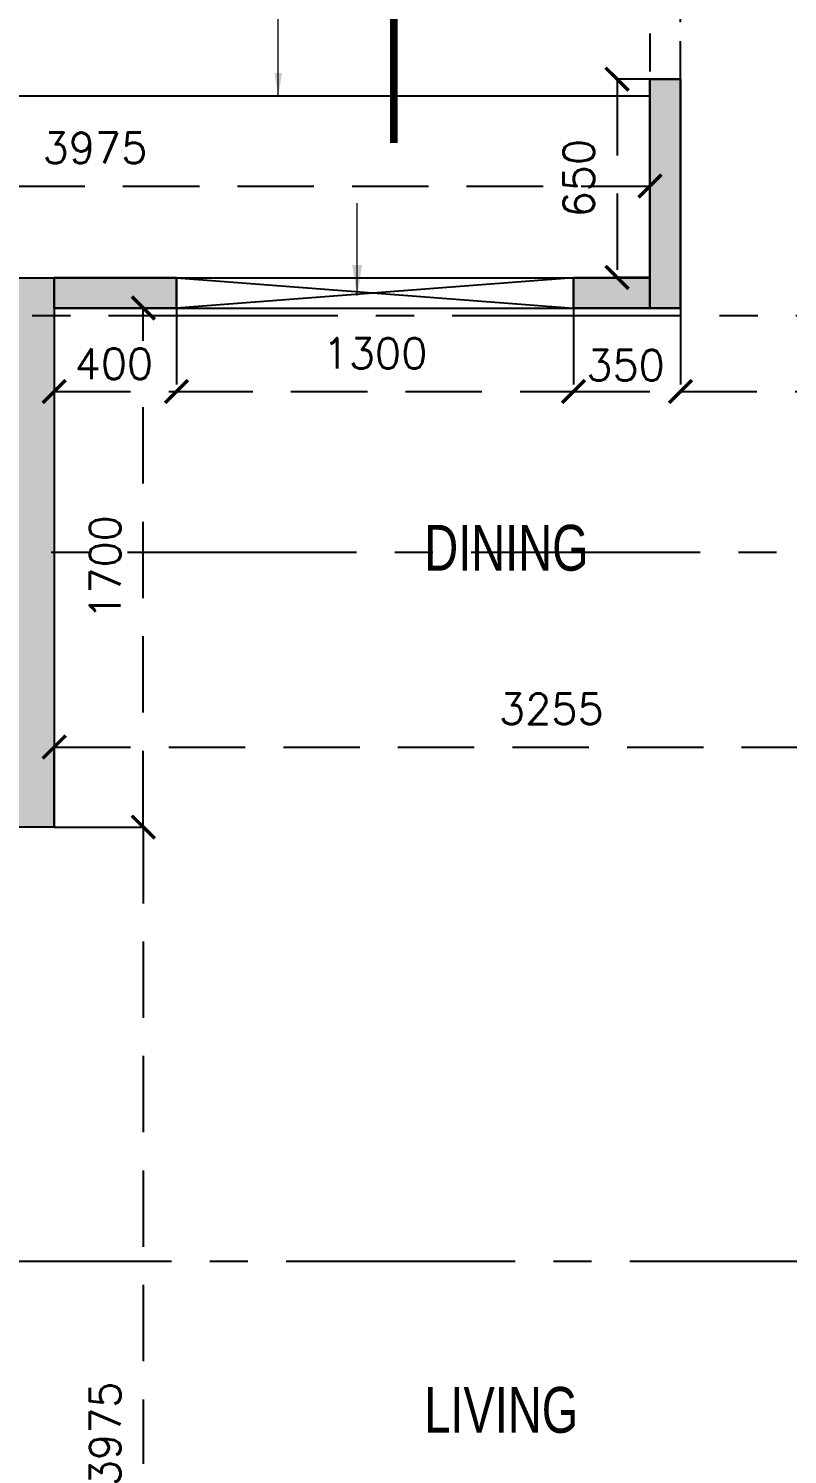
# Model space of a CAD drawing. Header units: millimetres. Extents: x 1124992 to 1258557, y -5767803 to -5695799.
# Drawn here: x 1202858 to 1205343, y -5725530 to -5720859 of the extents above; entities that cross this region are included whole.
import ezdxf

# ---------------------------------------------------------------- set-up
doc = ezdxf.new("R2010")
doc.units = ezdxf.units.MM
doc.header["$LTSCALE"] = 1000
doc.header["$MEASUREMENT"] = 0
for name, pattern in [('$1$AUDIT_D_120904163729-0', [0]), ('$36$HIDDEN', [0.375, 0.25, -0.125]), ('2BHK-A - FRONT$0$AUDIT_D_120904163729-0', [0]), ('2BHK-A - FRONT$0$HIDDEN', [0.375, 0.25, -0.125]), ('AUDIT_D_120904163729-0', [0]), ('T8(T9 IS SIMILAR) - DIMENSION & TEXTING$0$HIDDEN', [0.375, 0.25, -0.125]), ('T8(T9 IS SIMILAR) - DIMENSION & TEXTING$0$T8_REFUGE COLUMNS$0$HIDDEN', [0.375, 0.25, -0.125]), ('T8_REFUGE COLUMNS$0$CENTER2', [1.125, 0.75, -0.125, 0.125, -0.125])]:
    doc.linetypes.add(name, pattern=pattern)
doc.layers.get('0').update_dxf_attribs({"linetype": 'AUDIT_D_120904163729-0'})
for name, color, linetype in [('$0$A-HATCH -160', 251, '$1$AUDIT_D_120904163729-0'), ('$21$A-DIMENSIONS', 2, '$36$HIDDEN'), ('2BHK-A - FRONT$0$A-HATCH -160', 251, '2BHK-A - FRONT$0$AUDIT_D_120904163729-0'), ('2BHK-A - FRONT$0$a-KIT FIX', 251, 'Continuous'), ('2BHK-A - FRONT$0$A-LINTEL', 5, '2BHK-A - FRONT$0$HIDDEN'), ('2BHK-A - FRONT$0$CUT-OUT', 49, 'Continuous'), ('T8(T9 IS SIMILAR) - DIMENSION & TEXTING$0$A-DIMENSIONS', 2, 'T8(T9 IS SIMILAR) - DIMENSION & TEXTING$0$HIDDEN'), ('T8_REFUGE COLUMNS$0$A-CENTERLINE', 193, 'T8_REFUGE COLUMNS$0$CENTER2'), ('T8_REFUGE COLUMNS$0$A-RCC COLS', 3, 'Continuous'), ('T8_TYPICAL COLUMNS$0$A-RCC COLS', 3, 'Continuous')]:
    doc.layers.add(name, color=color, linetype=linetype)
for name, color, linetype, lineweight in [('2BHK-A - FRONT$0$A-WALL- 160', 6, 'Continuous', 30), ('T8(T9 IS SIMILAR) - DIMENSION & TEXTING$0$a-Text', 4, 'Continuous', 0), ('T8(T9 IS SIMILAR) - DIMENSION & TEXTING$0$R0-18-10-2014-T1-1st Podium Floor Plan$0$Text', 2, 'Continuous', 0), ('T8(T9 IS SIMILAR)$0$D&W', 8, 'Continuous', 25)]:
    doc.layers.add(name, color=color, linetype=linetype, lineweight=lineweight)
doc.layers.add('T8_REFUGE COLUMNS$1$COL-HATCH', color=7, linetype='Continuous', lineweight=25, true_color=0xa3a3a3)
doc.styles.add('T8(T9 IS SIMILAR) - DIMENSION & TEXTING$0$ARIAL ARROW', font='swisscl.ttf')
doc.styles.add('T8(T9 IS SIMILAR) - DIMENSION & TEXTING$0$Romans 1', font='romans.shx', dxfattribs={"height": 100})
doc.styles.add('T8(T9 IS SIMILAR) - DIMENSION & TEXTING$0$Tahoma', font='tahoma.ttf')
doc.dimstyles.new('T8(T9 IS SIMILAR) - DIMENSION & TEXTING$0$ALPINE S', dxfattribs={"dimscale": 0, "dimtxt": 100, "dimasz": 75, "dimexe": 0, "dimexo": 0, "dimgap": 75, "dimtad": 1, "dimdec": 0, "dimzin": 0, "dimdsep": 46, "dimtxsty": 'T8(T9 IS SIMILAR) - DIMENSION & TEXTING$0$Romans 1', "dimblk": 'T8(T9 IS SIMILAR) - DIMENSION & TEXTING$0$_ArchTick', "dimcen": 0.09, "dimclrd": 256, "dimclre": 256, "dimclrt": 7, "dimadec": 0, "dimazin": 0, "dimtfac": 1, "dimtdec": 0, "dimtofl": 0, "dimtmove": 1, "dimatfit": 0, "dimldrblk": 'T8(T9 IS SIMILAR) - DIMENSION & TEXTING$0$_Open90', "dimfxl": 1, "dimtolj": 1, "dimtzin": 0, "dimarcsym": 0})
doc.dimstyles.new('T8(T9 IS SIMILAR) - DIMENSION & TEXTING$0$SAMATA STD', dxfattribs={"dimtxt": 100, "dimasz": 50, "dimexe": 50, "dimexo": 50, "dimgap": 10, "dimtad": 0, "dimdec": 0, "dimrnd": 5, "dimzin": 0, "dimdsep": 46, "dimtxsty": 'T8(T9 IS SIMILAR) - DIMENSION & TEXTING$0$Tahoma', "dimblk": 'T8(T9 IS SIMILAR) - DIMENSION & TEXTING$0$_Origin2', "dimcen": -50, "dimdle": 50, "dimclrd": 7, "dimclre": 7, "dimclrt": 7, "dimadec": 0, "dimazin": 0, "dimtfac": 1, "dimtdec": 0, "dimtmove": 1, "dimatfit": 3, "dimfxl": 150, "dimtfill": 1, "dimtolj": 1, "dimtzin": 0, "dimlwd": -1, "dimlwe": -1, "dimarcsym": 0})

# ---------------------------------------------------------------- blocks, each defined once
blk = doc.blocks.new('T8(T9 IS SIMILAR) - DIMENSION & TEXTING$0$_ArchTick')
at = {"color": 0, "linetype": 'ByBlock', "const_width": 0.15}
blk.add_lwpolyline([(-0.5, -0.5), (0.5, 0.5)], dxfattribs=at)
blk = doc.blocks.new('*D527')
at = {"layer": 'T8(T9 IS SIMILAR) - DIMENSION & TEXTING$0$A-DIMENSIONS', "linetype": 'T8(T9 IS SIMILAR) - DIMENSION & TEXTING$0$HIDDEN', "lineweight": -2, "transparency": 16777216}
for p, q in [((1204892.3, -5721024.3), (1204784.6, -5721024.3)), ((1204892.3, -5721674), (1204784.6, -5721674))]:
    blk.add_line(p, q, dxfattribs=at)
at = {"layer": 'T8(T9 IS SIMILAR) - DIMENSION & TEXTING$0$A-DIMENSIONS', "lineweight": -2, "transparency": 16777216}
blk.add_line((1204784.6, -5721024.3), (1204784.6, -5721674), dxfattribs=at)
at = {"layer": 'T8(T9 IS SIMILAR) - DIMENSION & TEXTING$0$A-DIMENSIONS', "linetype": 'ByBlock', "lineweight": -2, "transparency": 16777216, "xscale": 75, "yscale": 75, "zscale": 75}
for p, rotation in [((1204784.6, -5721024.3), 90), ((1204784.6, -5721674), 270)]:
    blk.add_blockref('T8(T9 IS SIMILAR) - DIMENSION & TEXTING$0$_ArchTick', p, dxfattribs=dict(at, rotation=rotation))
at = {"layer": 'T8(T9 IS SIMILAR) - DIMENSION & TEXTING$0$A-DIMENSIONS', "color": 7, "linetype": 'ByBlock', "transparency": 16777216, "insert": (1204659.6, -5721349.2), "char_height": 100, "attachment_point": 5, "rotation": 90, "style": 'T8(T9 IS SIMILAR) - DIMENSION & TEXTING$0$Romans 1'}
blk.add_mtext('\\A1;650', dxfattribs=at)
blk = doc.blocks.new('T8(T9 IS SIMILAR) - DIMENSION & TEXTING$0$_Open90')
at = {"color": 0, "linetype": 'ByBlock', "lineweight": -2}
for p, q in [((0, 0), (-1, 0)), ((-0.5, 0.5), (0, 0)), ((0, 0), (-0.5, -0.5))]:
    blk.add_line(p, q, dxfattribs=at)
blk = doc.blocks.new('*D528')
at = {"layer": 'T8(T9 IS SIMILAR) - DIMENSION & TEXTING$0$A-DIMENSIONS', "linetype": 'T8(T9 IS SIMILAR) - DIMENSION & TEXTING$0$HIDDEN', "lineweight": -2, "transparency": 16777216}
for p, q in [((1200917.3, -5721250.6), (1200917.3, -5721374.5)), ((1204892.3, -5721250.6), (1204892.3, -5721374.5))]:
    blk.add_line(p, q, dxfattribs=at)
at = {"layer": 'T8(T9 IS SIMILAR) - DIMENSION & TEXTING$0$A-DIMENSIONS', "lineweight": -2, "transparency": 16777216}
blk.add_line((1200917.3, -5721374.5), (1204892.3, -5721374.5), dxfattribs=at)
at = {"layer": 'T8(T9 IS SIMILAR) - DIMENSION & TEXTING$0$A-DIMENSIONS', "linetype": 'ByBlock', "lineweight": -2, "transparency": 16777216, "xscale": 75, "yscale": 75, "zscale": 75, "rotation": 180}
blk.add_blockref('T8(T9 IS SIMILAR) - DIMENSION & TEXTING$0$_ArchTick', (1200917.3, -5721374.5), dxfattribs=at)
at = {"layer": 'T8(T9 IS SIMILAR) - DIMENSION & TEXTING$0$A-DIMENSIONS', "linetype": 'ByBlock', "lineweight": -2, "transparency": 16777216, "xscale": 75, "yscale": 75, "zscale": 75}
blk.add_blockref('T8(T9 IS SIMILAR) - DIMENSION & TEXTING$0$_ArchTick', (1204892.3, -5721374.5), dxfattribs=at)
at = {"layer": 'T8(T9 IS SIMILAR) - DIMENSION & TEXTING$0$A-DIMENSIONS', "color": 7, "linetype": 'ByBlock', "transparency": 16777216, "insert": (1203075.9, -5721249.5), "char_height": 100, "attachment_point": 5, "style": 'T8(T9 IS SIMILAR) - DIMENSION & TEXTING$0$Romans 1'}
blk.add_mtext('\\A1;3975', dxfattribs=at)
blk = doc.blocks.new('*D513')
at = {"layer": 'T8(T9 IS SIMILAR) - DIMENSION & TEXTING$0$A-DIMENSIONS', "linetype": 'T8(T9 IS SIMILAR) - DIMENSION & TEXTING$0$HIDDEN', "lineweight": -2, "transparency": 16777216}
for p, q in [((1202942.3, -5723474.4), (1203233.8, -5723474.4)), ((1203039.8, -5727449.6), (1203233.8, -5727449.6))]:
    blk.add_line(p, q, dxfattribs=at)
at = {"layer": 'T8(T9 IS SIMILAR) - DIMENSION & TEXTING$0$A-DIMENSIONS', "lineweight": -2, "transparency": 16777216}
blk.add_line((1203233.8, -5723474.4), (1203233.8, -5727449.6), dxfattribs=at)
at = {"layer": 'T8(T9 IS SIMILAR) - DIMENSION & TEXTING$0$A-DIMENSIONS', "linetype": 'ByBlock', "lineweight": -2, "transparency": 16777216, "xscale": 75, "yscale": 75, "zscale": 75}
for p, rotation in [((1203233.8, -5723474.4), 90), ((1203233.8, -5727449.6), 270)]:
    blk.add_blockref('T8(T9 IS SIMILAR) - DIMENSION & TEXTING$0$_ArchTick', p, dxfattribs=dict(at, rotation=rotation))
at = {"layer": 'T8(T9 IS SIMILAR) - DIMENSION & TEXTING$0$A-DIMENSIONS', "color": 7, "linetype": 'ByBlock', "transparency": 16777216, "insert": (1203108.8, -5725462), "char_height": 100, "attachment_point": 5, "rotation": 90, "style": 'T8(T9 IS SIMILAR) - DIMENSION & TEXTING$0$Romans 1'}
blk.add_mtext('\\A1;3975', dxfattribs=at)
blk = doc.blocks.new('*D514')
at = {"layer": 'T8(T9 IS SIMILAR) - DIMENSION & TEXTING$0$A-DIMENSIONS', "linetype": 'T8(T9 IS SIMILAR) - DIMENSION & TEXTING$0$HIDDEN', "lineweight": -2, "transparency": 16777216}
for p, q in [((1203088, -5721774), (1203233.8, -5721774)), ((1203088, -5723474.4), (1203233.8, -5723474.4))]:
    blk.add_line(p, q, dxfattribs=at)
at = {"layer": 'T8(T9 IS SIMILAR) - DIMENSION & TEXTING$0$A-DIMENSIONS', "lineweight": -2, "transparency": 16777216}
blk.add_line((1203233.8, -5723474.4), (1203233.8, -5721774), dxfattribs=at)
at = {"layer": 'T8(T9 IS SIMILAR) - DIMENSION & TEXTING$0$A-DIMENSIONS', "linetype": 'ByBlock', "lineweight": -2, "transparency": 16777216, "xscale": 75, "yscale": 75, "zscale": 75}
for p, rotation in [((1203233.8, -5721774), 90), ((1203233.8, -5723474.4), 270)]:
    blk.add_blockref('T8(T9 IS SIMILAR) - DIMENSION & TEXTING$0$_ArchTick', p, dxfattribs=dict(at, rotation=rotation))
at = {"layer": 'T8(T9 IS SIMILAR) - DIMENSION & TEXTING$0$A-DIMENSIONS', "color": 7, "linetype": 'ByBlock', "transparency": 16777216, "insert": (1203108.8, -5722624.2), "char_height": 100, "attachment_point": 5, "rotation": 90, "style": 'T8(T9 IS SIMILAR) - DIMENSION & TEXTING$0$Romans 1'}
blk.add_mtext('\\A1;1700', dxfattribs=at)
blk = doc.blocks.new('*D515')
at = {"layer": 'T8(T9 IS SIMILAR) - DIMENSION & TEXTING$0$A-DIMENSIONS', "linetype": 'T8(T9 IS SIMILAR) - DIMENSION & TEXTING$0$HIDDEN', "lineweight": -2, "transparency": 16777216}
for p, q in [((1202942.3, -5723474.4), (1202942.3, -5723212.2)), ((1206197.3, -5723474.4), (1206197.3, -5723212.2))]:
    blk.add_line(p, q, dxfattribs=at)
at = {"layer": 'T8(T9 IS SIMILAR) - DIMENSION & TEXTING$0$A-DIMENSIONS', "lineweight": -2, "transparency": 16777216}
blk.add_line((1202942.3, -5723212.2), (1206197.3, -5723212.2), dxfattribs=at)
at = {"layer": 'T8(T9 IS SIMILAR) - DIMENSION & TEXTING$0$A-DIMENSIONS', "linetype": 'ByBlock', "lineweight": -2, "transparency": 16777216, "xscale": 75, "yscale": 75, "zscale": 75, "rotation": 180}
blk.add_blockref('T8(T9 IS SIMILAR) - DIMENSION & TEXTING$0$_ArchTick', (1202942.3, -5723212.2), dxfattribs=at)
at = {"layer": 'T8(T9 IS SIMILAR) - DIMENSION & TEXTING$0$A-DIMENSIONS', "linetype": 'ByBlock', "lineweight": -2, "transparency": 16777216, "xscale": 75, "yscale": 75, "zscale": 75}
blk.add_blockref('T8(T9 IS SIMILAR) - DIMENSION & TEXTING$0$_ArchTick', (1206197.3, -5723212.2), dxfattribs=at)
at = {"layer": 'T8(T9 IS SIMILAR) - DIMENSION & TEXTING$0$A-DIMENSIONS', "color": 7, "linetype": 'ByBlock', "transparency": 16777216, "insert": (1204569.8, -5723087.2), "char_height": 100, "attachment_point": 5, "style": 'T8(T9 IS SIMILAR) - DIMENSION & TEXTING$0$Romans 1'}
blk.add_mtext('\\A1;3255', dxfattribs=at)
blk = doc.blocks.new('*D279')
at = {"layer": 'T8(T9 IS SIMILAR) - DIMENSION & TEXTING$0$A-DIMENSIONS', "linetype": 'T8(T9 IS SIMILAR) - DIMENSION & TEXTING$0$HIDDEN', "lineweight": -2, "transparency": 16777216}
for p, q in [((1202942.3, -5721774.9), (1202942.3, -5722047.6)), ((1203342.3, -5721774.9), (1203342.3, -5722047.6))]:
    blk.add_line(p, q, dxfattribs=at)
at = {"layer": 'T8(T9 IS SIMILAR) - DIMENSION & TEXTING$0$A-DIMENSIONS', "lineweight": -2, "transparency": 16777216}
blk.add_line((1202942.3, -5722047.6), (1203342.3, -5722047.6), dxfattribs=at)
at = {"layer": 'T8(T9 IS SIMILAR) - DIMENSION & TEXTING$0$A-DIMENSIONS', "color": 7, "linetype": 'ByBlock', "transparency": 16777216, "insert": (1203137.5, -5721956.7), "char_height": 100, "attachment_point": 5, "style": 'T8(T9 IS SIMILAR) - DIMENSION & TEXTING$0$Romans 1', "bg_fill": 3, "box_fill_scale": 1.25, "bg_fill_color": 256, "bg_fill_true_color": 13158600, "bg_fill_transparency": 0}
blk.add_mtext('\\A1;400', dxfattribs=at)
at = {"layer": 'T8(T9 IS SIMILAR) - DIMENSION & TEXTING$0$A-DIMENSIONS', "linetype": 'ByBlock', "lineweight": -2, "transparency": 16777216, "xscale": 75, "yscale": 75, "zscale": 75, "rotation": 180}
blk.add_blockref('T8(T9 IS SIMILAR) - DIMENSION & TEXTING$0$_ArchTick', (1202942.3, -5722047.6), dxfattribs=at)
at = {"layer": 'T8(T9 IS SIMILAR) - DIMENSION & TEXTING$0$A-DIMENSIONS', "linetype": 'ByBlock', "lineweight": -2, "transparency": 16777216, "xscale": 75, "yscale": 75, "zscale": 75}
blk.add_blockref('T8(T9 IS SIMILAR) - DIMENSION & TEXTING$0$_ArchTick', (1203342.3, -5722047.6), dxfattribs=at)
blk = doc.blocks.new('*D280')
at = {"layer": 'T8(T9 IS SIMILAR) - DIMENSION & TEXTING$0$A-DIMENSIONS', "linetype": 'T8(T9 IS SIMILAR) - DIMENSION & TEXTING$0$HIDDEN', "lineweight": -2, "transparency": 16777216}
for p, q in [((1204642.3, -5721774.9), (1204642.3, -5722047.6)), ((1204992.3, -5721774.9), (1204992.3, -5722047.6))]:
    blk.add_line(p, q, dxfattribs=at)
at = {"layer": 'T8(T9 IS SIMILAR) - DIMENSION & TEXTING$0$A-DIMENSIONS', "lineweight": -2, "transparency": 16777216}
blk.add_line((1204642.3, -5722047.6), (1204992.3, -5722047.6), dxfattribs=at)
at = {"layer": 'T8(T9 IS SIMILAR) - DIMENSION & TEXTING$0$A-DIMENSIONS', "color": 7, "linetype": 'ByBlock', "transparency": 16777216, "insert": (1204812.5, -5721961.6), "char_height": 100, "attachment_point": 5, "style": 'T8(T9 IS SIMILAR) - DIMENSION & TEXTING$0$Romans 1', "bg_fill": 3, "box_fill_scale": 1.25, "bg_fill_color": 256, "bg_fill_true_color": 13158600, "bg_fill_transparency": 0}
blk.add_mtext('\\A1;350', dxfattribs=at)
at = {"layer": 'T8(T9 IS SIMILAR) - DIMENSION & TEXTING$0$A-DIMENSIONS', "linetype": 'ByBlock', "lineweight": -2, "transparency": 16777216, "xscale": 75, "yscale": 75, "zscale": 75, "rotation": 180}
blk.add_blockref('T8(T9 IS SIMILAR) - DIMENSION & TEXTING$0$_ArchTick', (1204642.3, -5722047.6), dxfattribs=at)
at = {"layer": 'T8(T9 IS SIMILAR) - DIMENSION & TEXTING$0$A-DIMENSIONS', "linetype": 'ByBlock', "lineweight": -2, "transparency": 16777216, "xscale": 75, "yscale": 75, "zscale": 75}
blk.add_blockref('T8(T9 IS SIMILAR) - DIMENSION & TEXTING$0$_ArchTick', (1204992.3, -5722047.6), dxfattribs=at)
blk = doc.blocks.new('*D281')
at = {"layer": 'T8(T9 IS SIMILAR) - DIMENSION & TEXTING$0$A-DIMENSIONS', "linetype": 'T8(T9 IS SIMILAR) - DIMENSION & TEXTING$0$HIDDEN', "lineweight": -2, "transparency": 16777216}
for p, q in [((1204992.3, -5721774.9), (1204992.3, -5722047.6)), ((1206197.3, -5721774.9), (1206197.3, -5722047.6))]:
    blk.add_line(p, q, dxfattribs=at)
at = {"layer": 'T8(T9 IS SIMILAR) - DIMENSION & TEXTING$0$A-DIMENSIONS', "lineweight": -2, "transparency": 16777216}
blk.add_line((1204992.3, -5722047.6), (1206197.3, -5722047.6), dxfattribs=at)
at = {"layer": 'T8(T9 IS SIMILAR) - DIMENSION & TEXTING$0$A-DIMENSIONS', "linetype": 'ByBlock', "lineweight": -2, "transparency": 16777216, "xscale": 75, "yscale": 75, "zscale": 75, "rotation": 180}
blk.add_blockref('T8(T9 IS SIMILAR) - DIMENSION & TEXTING$0$_ArchTick', (1204992.3, -5722047.6), dxfattribs=at)
at = {"layer": 'T8(T9 IS SIMILAR) - DIMENSION & TEXTING$0$A-DIMENSIONS', "linetype": 'ByBlock', "lineweight": -2, "transparency": 16777216, "xscale": 75, "yscale": 75, "zscale": 75}
blk.add_blockref('T8(T9 IS SIMILAR) - DIMENSION & TEXTING$0$_ArchTick', (1206197.3, -5722047.6), dxfattribs=at)
at = {"layer": 'T8(T9 IS SIMILAR) - DIMENSION & TEXTING$0$A-DIMENSIONS', "color": 7, "linetype": 'ByBlock', "transparency": 16777216, "insert": (1205594.8, -5721922.6), "char_height": 100, "attachment_point": 5, "style": 'T8(T9 IS SIMILAR) - DIMENSION & TEXTING$0$Romans 1', "bg_fill": 3, "box_fill_scale": 1.25, "bg_fill_color": 256, "bg_fill_true_color": 13158600, "bg_fill_transparency": 0}
blk.add_mtext('\\A1;1205', dxfattribs=at)
blk = doc.blocks.new('T8(T9 IS SIMILAR) - DIMENSION & TEXTING$0$_Origin2')
at = {"color": 0, "linetype": 'ByBlock', "lineweight": -2}
blk.add_line((-0.5, 0), (-1, 0), dxfattribs=at)
for radius in [0.5, 0.25]:
    blk.add_circle((0, 0), radius, dxfattribs=at)
blk = doc.blocks.new('*D177')
at = {"layer": 'T8(T9 IS SIMILAR) - DIMENSION & TEXTING$0$A-DIMENSIONS', "linetype": 'T8(T9 IS SIMILAR) - DIMENSION & TEXTING$0$HIDDEN', "lineweight": -2, "transparency": 16777216}
for p, q in [((1203342.3, -5721774.9), (1203342.3, -5722047.6)), ((1204642.3, -5721774.9), (1204642.3, -5722047.6))]:
    blk.add_line(p, q, dxfattribs=at)
at = {"layer": 'T8(T9 IS SIMILAR) - DIMENSION & TEXTING$0$A-DIMENSIONS', "lineweight": -2, "transparency": 16777216}
blk.add_line((1203342.3, -5722047.6), (1204642.3, -5722047.6), dxfattribs=at)
at = {"layer": 'T8(T9 IS SIMILAR) - DIMENSION & TEXTING$0$A-DIMENSIONS', "linetype": 'ByBlock', "lineweight": -2, "transparency": 16777216, "xscale": 75, "yscale": 75, "zscale": 75, "rotation": 180}
blk.add_blockref('T8(T9 IS SIMILAR) - DIMENSION & TEXTING$0$_ArchTick', (1203342.3, -5722047.6), dxfattribs=at)
at = {"layer": 'T8(T9 IS SIMILAR) - DIMENSION & TEXTING$0$A-DIMENSIONS', "linetype": 'ByBlock', "lineweight": -2, "transparency": 16777216, "xscale": 75, "yscale": 75, "zscale": 75}
blk.add_blockref('T8(T9 IS SIMILAR) - DIMENSION & TEXTING$0$_ArchTick', (1204642.3, -5722047.6), dxfattribs=at)
at = {"layer": 'T8(T9 IS SIMILAR) - DIMENSION & TEXTING$0$A-DIMENSIONS', "color": 7, "linetype": 'ByBlock', "transparency": 16777216, "insert": (1203992.3, -5721922.6), "char_height": 100, "attachment_point": 5, "style": 'T8(T9 IS SIMILAR) - DIMENSION & TEXTING$0$Romans 1', "bg_fill": 3, "box_fill_scale": 1.25, "bg_fill_color": 256, "bg_fill_true_color": 13158600, "bg_fill_transparency": 0}
blk.add_mtext('\\A1;1300', dxfattribs=at)
blk = doc.blocks.new('T8_REFUGE COLUMNS')
at = {"layer": 'T8_REFUGE COLUMNS$1$COL-HATCH', "linetype": 'ByBlock'}
h = blk.add_hatch(color=256, dxfattribs=at)
h.dxf.hatch_style = 1
h.paths.add_polyline_path([(1202942.1, -5723474.9), (1202692.1, -5723474.9), (1202692.1, -5721674.9), (1202942.1, -5721674.9)])
at = {"layer": 'T8_REFUGE COLUMNS$0$A-CENTERLINE'}
for p, q in [((1217370.3, -5721799.9), (1182156.9, -5721799.9)), ((1217431.8, -5722574.9), (1182156.9, -5722574.9)), ((1217951.3, -5724897.4), (1182156.9, -5724897.4))]:
    blk.add_line(p, q, dxfattribs=at)
at = {"layer": 'T8_REFUGE COLUMNS$0$A-RCC COLS', "linetype": 'ByBlock'}
blk.add_lwpolyline([(1202942.1, -5723474.9), (1202692.1, -5723474.9), (1202692.1, -5721674.9), (1202942.1, -5721674.9)], close=True, dxfattribs=at)
blk = doc.blocks.new('T8_TYPICAL COLUMNS')
at = {"layer": 'T8_TYPICAL COLUMNS$0$A-RCC COLS', "linetype": 'ByBlock'}
blk.add_blockref('T8_REFUGE COLUMNS', (0, 0), dxfattribs=at)
blk = doc.blocks.new('2BHK-A - FRONT')
at = {"layer": '2BHK-A - FRONT$0$A-HATCH -160', "linetype": 'ByBlock'}
h = blk.add_hatch(dxfattribs=at)
h.set_pattern_fill('ZIGZAG', color=256, scale=250)
h.set_pattern_definition([(0, (0, 0), (31.25, 31.25), [31.25, -31.25]), (90, (31.25, 0), (-31.25, 31.25), [31.25, -31.25])])
h.paths.add_polyline_path([(1142149.5, -5723474.6), (1143849.6, -5723474.6), (1143849.6, -5723374.6), (1142149.5, -5723374.6)])
h.paths.add_polyline_path([(1144889.5, -5724474.6), (1144889.5, -5724574.6), (1147099.5, -5724574.6), (1147099.5, -5724474.6), (1145949.5, -5724474.2), (1145949.5, -5724374.2), (1145849.5, -5724374.2), (1145849.5, -5724474.6)])
h.paths.add_polyline_path([(1145949.5, -5723374.2), (1146849.2, -5723374.2), (1146849.2, -5723474.2), (1145949.5, -5723474.2)])
h.paths.add_polyline_path([(1147599.2, -5723474.2), (1148199.2, -5723474.2), (1148199.2, -5723374.2), (1147599.2, -5723374.2)])
h.paths.add_polyline_path([(1150399.5, -5721024.5), (1150499.5, -5721024.5), (1150499.5, -5721774.2), (1150399.5, -5721774.2)])
h.paths.add_polyline_path([(1150399.5, -5720124.5), (1150499.5, -5720124.5), (1150499.5, -5719224.6), (1150399.5, -5719224.6)])
h.paths.add_polyline_path([(1145549.4, -5721674.6), (1145649.4, -5721674.6), (1145649.4, -5721174.6), (1145649.4, -5721174.6), (1145649.4, -5721073.7), (1145549.4, -5721073.9)])
h.paths.add_polyline_path([(1148199.5, -5728684.2), (1148934.5, -5728684.2), (1148934.5, -5728584.2), (1148199.5, -5728584.2)])
h.paths.add_polyline_path([(1148449.5, -5721774.6), (1148849.5, -5721774.6), (1148849.5, -5721674.6), (1148449.5, -5721674.6)])
h.paths.add_polyline_path([(1150149.5, -5721674.6), (1150399.5, -5721674.6), (1150399.5, -5721774.6), (1150149.5, -5721774.6)])
h = blk.add_hatch(dxfattribs=at)
h.set_pattern_fill('ANSI32', color=256, scale=150)
h.set_pattern_definition([(45, (0, -0.55), (-39.77475644, 39.77475644), []), (45, (26.517, -0.55), (-39.77475644, 39.77475644), [])])
h.paths.add_polyline_path([(1145269.9, -5728524.2), (1145269.9, -5728684.2), (1144639.8, -5728684.2), (1144639.8, -5726829.5), (1144799.8, -5726829.5), (1144799.8, -5728524.2)])
h.paths.add_polyline_path([(1148934.5, -5727449.8), (1148934.5, -5727609.8), (1147999.5, -5727609.8), (1147999.5, -5727009.5), (1148159.5, -5727009.5), (1148159.5, -5727449.8)])
h.paths.add_polyline_path([(1147999.5, -5728684.2), (1147999.5, -5728524.2), (1147369.9, -5728524.2), (1147369.9, -5728684.2)])
edge = h.paths.add_edge_path()
edge.add_line((1151334.5, -5727449.8), (1151779.5, -5727449.8))
edge.add_line((1151779.5, -5727449.8), (1151779.5, -5727609.8))
edge.add_line((1151704.5, -5727609.8), (1151334.5, -5727609.8))
edge.add_line((1151334.5, -5727609.8), (1151334.5, -5727449.8))
h.paths.add_polyline_path([(1146264.5, -5719573.8), (1146424.5, -5719573.8), (1146424.5, -5719224.6), (1146264.5, -5719224.6)])
h.paths.add_polyline_path([(1145549.4, -5721834.4), (1145788.9, -5721834.4), (1145790, -5721674.6), (1145549.4, -5721674.6)])
h.paths.add_polyline_path([(1145949.5, -5721924.2), (1145949.5, -5722524.6), (1145789.5, -5722524.6), (1145789.5, -5721924.2)])
h.paths.add_polyline_path([(1144599.5, -5721924.6), (1144759.5, -5721924.6), (1144762, -5722524.6), (1144602, -5722524.6)])
h.paths.add_polyline_path([(1144599.5, -5723474.6), (1144599.5, -5723174.6), (1144759.5, -5723174.6), (1144759.5, -5723314.6), (1145789.5, -5723314.6), (1145789.5, -5723174.6), (1145949.5, -5723174.6), (1145949.5, -5723474.2)])
at = {"layer": '2BHK-A - FRONT$0$a-KIT FIX', "color": 1}
blk.add_line((1147239.2, -5721078.7), (1150399.5, -5721078.3), dxfattribs=at)
at = {"layer": '2BHK-A - FRONT$0$A-LINTEL', "linetype": 'ByBlock'}
for p, q in [((1148849.5, -5721674.6), (1150149.5, -5721674.6)), ((1148849.5, -5721774.6), (1150149.5, -5721774.6))]:
    blk.add_line(p, q, dxfattribs=at)
blk.add_lwpolyline([(1148849.5, -5721674.6), (1150149.5, -5721774.6), (1150149.5, -5721674.6), (1148849.5, -5721774.6)], close=True, dxfattribs=at)
at = {"layer": '2BHK-A - FRONT$0$A-WALL- 160', "linetype": 'ByBlock'}
for p, q in [((1150399.5, -5721024.5), (1150399.5, -5721774.6)), ((1150399.5, -5721024.5), (1150499.5, -5721024.5)), ((1150499.5, -5721024.5), (1150499.5, -5721774.2)), ((1150399.5, -5721774.6), (1150499.5, -5721774.6))]:
    blk.add_line(p, q, dxfattribs=at)
for points in [[(1148449.5, -5721774.6), (1148849.5, -5721774.6), (1148849.5, -5721674.6), (1148449.5, -5721674.6)], [(1150149.5, -5721674.6), (1150399.5, -5721674.6), (1150399.5, -5721774.6), (1150149.5, -5721774.6)]]:
    blk.add_lwpolyline(points, close=True, dxfattribs=at)
at = {"layer": '2BHK-A - FRONT$0$CUT-OUT', "linetype": '2BHK-A - FRONT$0$HIDDEN', "ltscale": 0.5}
blk.add_lwpolyline([(1150499.5, -5720124.5), (1150399.5, -5720124.5), (1150399.5, -5721024.5), (1150499.5, -5721024.5)], close=True, dxfattribs=at)
blk = doc.blocks.new('T8(T9 IS SIMILAR)')
at = {"layer": 'T8(T9 IS SIMILAR)$0$D&W', "linetype": 'ByBlock'}
for name, p in [('T8_TYPICAL COLUMNS', (0, 0)), ('2BHK-A - FRONT', (54492.8, -0.4))]:
    blk.add_blockref(name, p, dxfattribs=at)
blk = doc.blocks.new('T8(T9 IS SIMILAR) - DIMENSION & TEXTING')
at = {"color": 4, "linetype": 'T8(T9 IS SIMILAR) - DIMENSION & TEXTING$0$T8_REFUGE COLUMNS$0$HIDDEN', "ltscale": 5, "const_width": 25, "elevation": 0.1}
blk.add_lwpolyline([(1204053.5, -5721233.6), (1204053.5, -5718908.5), (1201614.3, -5718908.5), (1201614.3, -5714798.3)], dxfattribs=at)
at = {"layer": 'T8(T9 IS SIMILAR) - DIMENSION & TEXTING$0$a-Text', "style": 'T8(T9 IS SIMILAR) - DIMENSION & TEXTING$0$ARIAL ARROW'}
for s, p in [('DINING', (1204153.7, -5722634.5)), ('LIVING', (1204153.7, -5725458.7))]:
    blk.add_text(s, height=150, dxfattribs=at).set_placement(p)
at = {"layer": 'T8(T9 IS SIMILAR) - DIMENSION & TEXTING$0$A-DIMENSIONS', "linetype": 'ByBlock'}
for base, p1, p2, picture, middle in [((1204784.6, -5721674), (1204892.3, -5721024.3), (1204892.3, -5721674), '*D527', (1204659.6, -5721349.2)), ((1203233.8, -5721774), (1203088, -5723474.4), (1203088, -5721774), '*D514', (1203108.8, -5722624.2)), ((1203233.8, -5727449.6), (1202942.3, -5723474.4), (1203039.8, -5727449.6), '*D513', (1203108.8, -5725462))]:
    dim = blk.add_linear_dim(base=base, p1=p1, p2=p2, angle=90, dimstyle='T8(T9 IS SIMILAR) - DIMENSION & TEXTING$0$ALPINE S', override={"dimscale": 1, "dimfxl": 5, "dimarcsym": 1}, dxfattribs=at)
    dim.commit()
    dim.dimension.update_dxf_attribs({"geometry": picture, "text_midpoint": middle})
for base, p1, p2, override, picture, middle in [((1204892.3, -5721374.5), (1200917.3, -5721250.6), (1204892.3, -5721250.6), {"dimscale": 1, "dimfxl": 5, "dimarcsym": 1}, '*D528', (1203075.9, -5721374.5)), ((1204992.3, -5722047.6), (1204642.3, -5721774.9), (1204992.3, -5721774.9), {"dimscale": 1, "dimfxl": 5, "dimtfill": 1, "dimarcsym": 1}, '*D280', (1204812.5, -5722086.6))]:
    dim = blk.add_linear_dim(base=base, p1=p1, p2=p2, dimstyle='T8(T9 IS SIMILAR) - DIMENSION & TEXTING$0$ALPINE S', override=override, dxfattribs=at)
    dim.commit()
    dim.dimension.update_dxf_attribs({"geometry": picture, "text_midpoint": middle, "dimtype": 128})
dim = blk.add_linear_dim(base=(1206197.3, -5723212.2), p1=(1202942.3, -5723474.4), p2=(1206197.3, -5723474.4), dimstyle='T8(T9 IS SIMILAR) - DIMENSION & TEXTING$0$ALPINE S', override={"dimscale": 1, "dimfxl": 5, "dimarcsym": 1}, dxfattribs=at)
dim.commit()
dim.dimension.update_dxf_attribs({"geometry": '*D515', "text_midpoint": (1204569.8, -5723087.2)})
at = {"layer": 'T8(T9 IS SIMILAR) - DIMENSION & TEXTING$0$R0-18-10-2014-T1-1st Podium Floor Plan$0$Text'}
for points, override in [([(1203675.7, -5721079.3, 0), (1203675.7, -5720085.6, 0), (1204146.7, -5720085.7, 0)], {"dimasz": 75, "dimclrd": 2, "dimfxlon": 1, "dimarcsym": 1}), ([(1203934, -5721733.3), (1203934, -5721495.7), (1203934, -5721430.2)], {"dimasz": 100, "dimclrd": 2, "dimfxlon": 1, "dimarcsym": 1})]:
    blk.add_leader(points, dimstyle='T8(T9 IS SIMILAR) - DIMENSION & TEXTING$0$SAMATA STD', override=override, dxfattribs=at)
at = {"layer": 'T8(T9 IS SIMILAR) - DIMENSION & TEXTING$0$A-DIMENSIONS', "linetype": 'ByBlock'}
dim = blk.add_linear_dim(base=(1203342.3, -5722047.6), p1=(1202942.3, -5721774.9), p2=(1203342.3, -5721774.9), dimstyle='T8(T9 IS SIMILAR) - DIMENSION & TEXTING$0$ALPINE S', override={"dimscale": 1, "dimfxl": 5, "dimtfill": 1, "dimarcsym": 1}, dxfattribs=at)
dim.commit()
dim.dimension.update_dxf_attribs({"geometry": '*D279', "text_midpoint": (1203137.5, -5722081.7), "dimtype": 128})
dim = blk.add_linear_dim(base=(1206197.3, -5722047.6), p1=(1204992.3, -5721774.9), p2=(1206197.3, -5721774.9), dimstyle='T8(T9 IS SIMILAR) - DIMENSION & TEXTING$0$ALPINE S', override={"dimscale": 1, "dimfxl": 5, "dimtfill": 1, "dimarcsym": 1}, dxfattribs=at)
dim.commit()
dim.dimension.update_dxf_attribs({"geometry": '*D281', "text_midpoint": (1205594.8, -5721922.6)})
dim = blk.add_linear_dim(base=(1204642.3, -5722047.6), p1=(1203342.3, -5721774.9), p2=(1204642.3, -5721774.9), angle=0, dimstyle='T8(T9 IS SIMILAR) - DIMENSION & TEXTING$0$ALPINE S', override={"dimscale": 1, "dimfxl": 5, "dimtfill": 1, "dimarcsym": 1}, dxfattribs=at)
dim.commit()
dim.dimension.update_dxf_attribs({"geometry": '*D177', "text_midpoint": (1203992.3, -5721922.6)})

msp = doc.modelspace()

# ---------------------------------------------------------------- block references
at = {"layer": '$21$A-DIMENSIONS', "linetype": 'ByBlock'}
msp.add_blockref('T8(T9 IS SIMILAR)', (0, 0), dxfattribs=at)

# ---------------------------------------------------------------- next in the draw order: block references
at = {"layer": '$0$A-HATCH -160', "linetype": 'ByBlock'}
msp.add_blockref('T8(T9 IS SIMILAR) - DIMENSION & TEXTING', (0, 0), dxfattribs=at)

doc.saveas('drawing.dxf')
